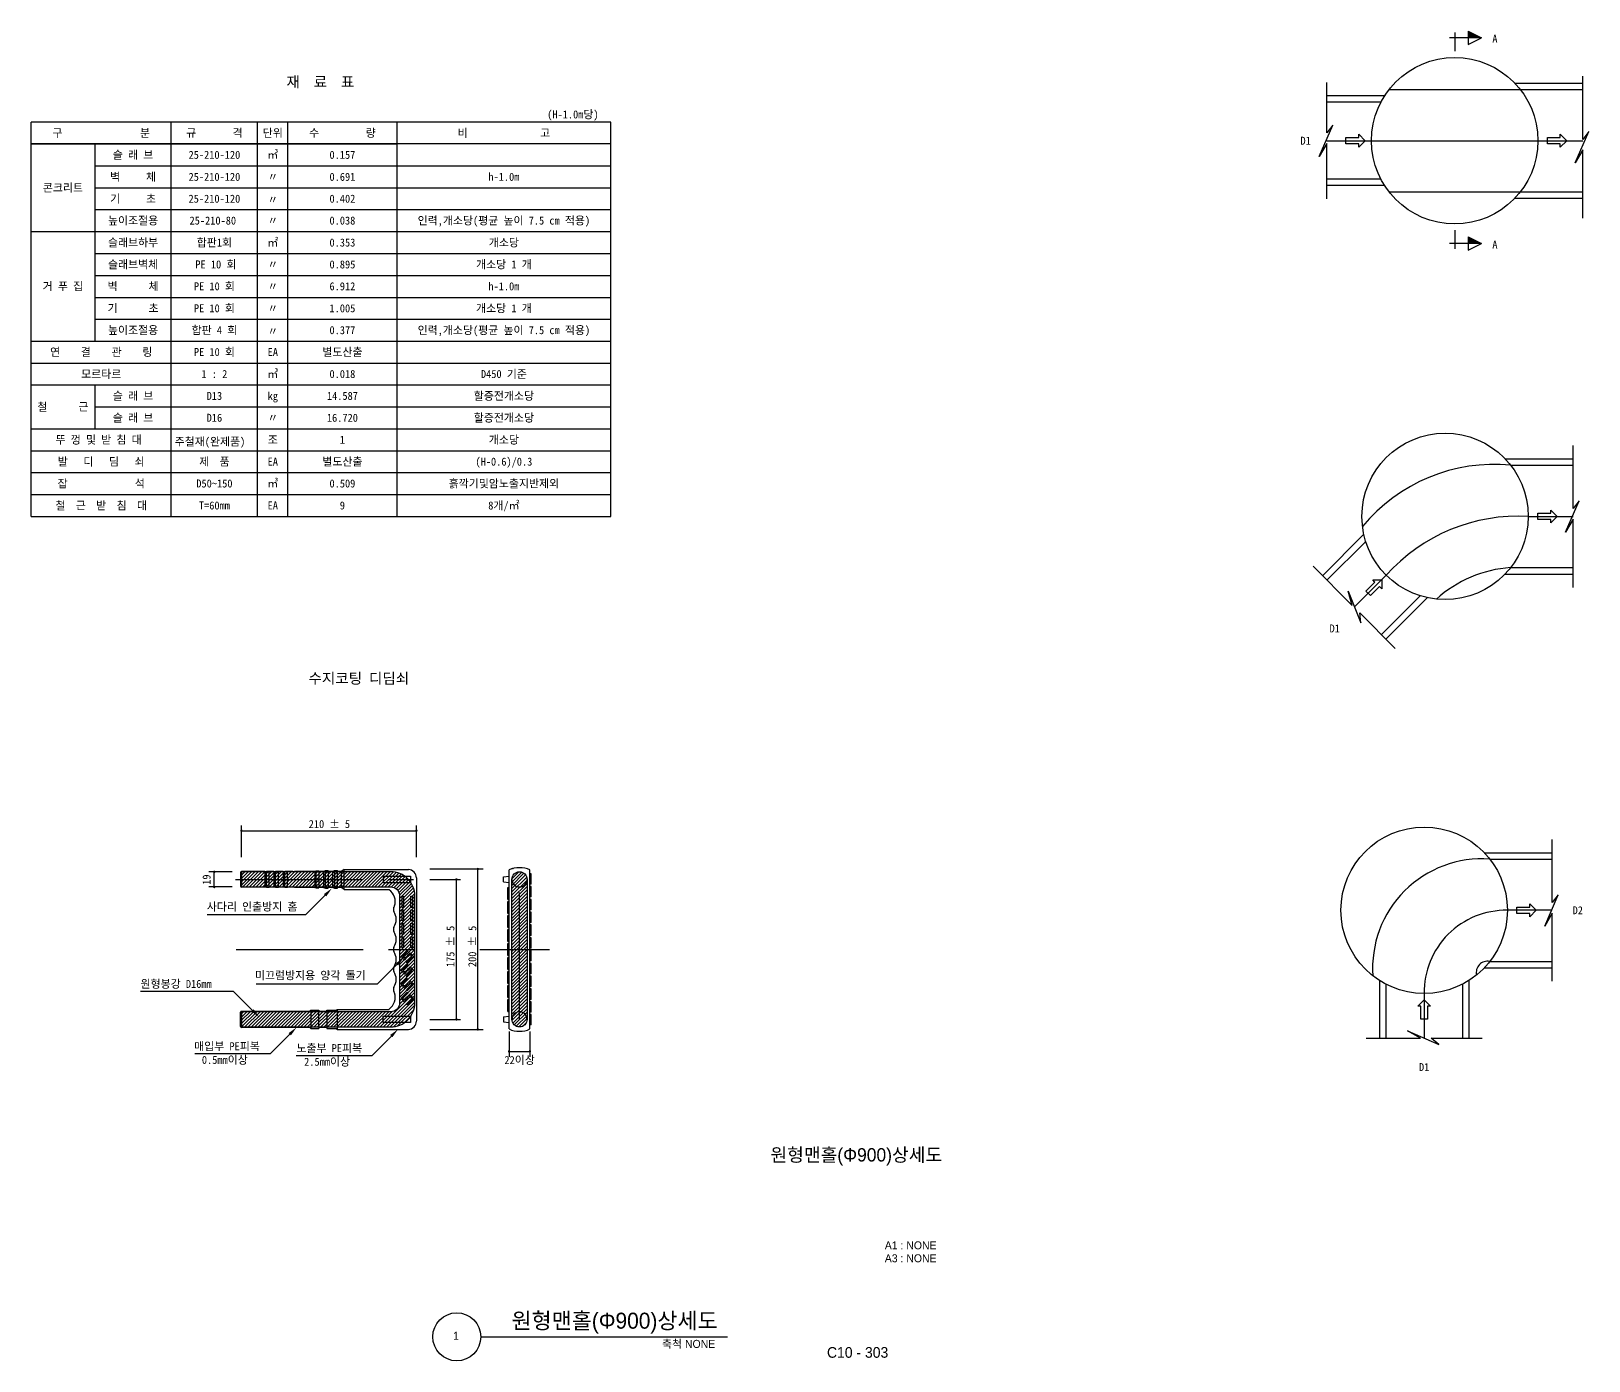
# Model space of a CAD drawing. Header units: inches. Extents: x 14 to 835, y 6 to 110.
# Drawn here: x 93.3 to 210.1, y 6 to 105.7 of the extents above; entities that cross this region are included whole.
import ezdxf
from ezdxf.enums import TextEntityAlignment as Align

# ---------------------------------------------------------------- set-up
doc = ezdxf.new("R2010")
doc.units = ezdxf.units.IN
doc.header["$MEASUREMENT"] = 0
doc.linetypes.add('CENTER', pattern=[50.8, 31.75, -6.35, 6.35, -6.35])
for name, color, linetype in [('ARHT', 8, 'Continuous'), ('COCN', 1, 'Continuous'), ('CODN', 1, 'Continuous'), ('COMM', 7, 'Continuous'), ('FORM', 7, 'Continuous'), ('TEXT', 3, 'Continuous'), ('XR-SHEET$1$SHT', 5, 'Continuous')]:
    doc.layers.add(name, color=color, linetype=linetype)
doc.styles.add('돋움', font='DotumChe.TTF')
doc.styles.add('돋음', font='Dotum.ttf')
pattern_1 = [(45, (75.16867, -32.86462), (-0.1237437, 0.1237437), [])]

msp = doc.modelspace()

# ---------------------------------------------------------------- hatches: boundary and pattern name
at = {"layer": 'ARHT', "linetype": 'Continuous'}
h = msp.add_hatch(dxfattribs=at)
h.set_pattern_fill('ANSI31', color=256, scale=1.4, style=0)
h.set_pattern_definition(pattern_1)
edge = h.paths.add_edge_path()
edge.add_line((109.1, 32.15), (109.1, 31.01))
edge.add_line((109.1, 31.01), (120.29, 31.01))
edge.add_arc((120.29, 32.81), 1.8, 270, 360)
edge.add_line((122.09, 32.81), (122.09, 36.83))
edge.add_line((122.09, 36.83), (122.09, 40.85))
edge.add_arc((120.29, 40.85), 1.8, 360, 450)
edge.add_line((120.29, 42.65), (109.1, 42.65))
edge.add_line((109.1, 42.65), (109.1, 41.51))
edge.add_line((109.1, 41.51), (120.29, 41.51))
edge.add_arc((120.29, 40.85), 0.66, 0, 90, ccw=False)
edge.add_line((120.95, 40.85), (120.95, 36.83))
edge.add_line((120.95, 36.83), (120.95, 32.81))
edge.add_arc((120.29, 32.81), 0.66, -90, 0, ccw=False)
edge.add_line((120.29, 32.15), (109.1, 32.15))
h = msp.add_hatch(dxfattribs=at)
h.set_pattern_fill('ANSI31', color=256, scale=1.4, style=0)
h.set_pattern_definition(pattern_1)
edge = h.paths.add_edge_path()
edge.add_arc((129.94, 42.08), 0.57, 0, 180, ccw=False)
edge.add_line((130.51, 42.08), (130.51, 36.83))
edge.add_line((130.51, 36.83), (130.51, 31.58))
edge.add_arc((129.94, 31.58), 0.57, -180, 0, ccw=False)
edge.add_line((129.37, 31.58), (129.37, 36.83))
edge.add_line((129.37, 36.83), (129.37, 42.08))

# ---------------------------------------------------------------- linework, layer by layer
at = {"layer": 'COCN', "linetype": 'CENTER', "ltscale": 5}
msp.add_line((190.48, 97.48), (209.68, 97.48), dxfattribs=at)
at = {"layer": 'COCN', "linetype": 'CENTER'}
for p, q in [((205.6, 69.3), (208.96, 69.3)), ((192.57, 62.51), (194.95, 64.89))]:
    msp.add_line(p, q, dxfattribs=at)
at = {"layer": 'COCN', "linetype": 'CENTER', "ltscale": 0.3}
for p, q in [((108.65, 42.08), (122.86, 42.08)), ((129.94, 31.58), (129.94, 42.08)), ((108.69, 36.83), (123.21, 36.83)), ((126.96, 36.83), (132.19, 36.83))]:
    msp.add_line(p, q, dxfattribs=at)
at = {"layer": 'COCN', "linetype": 'CENTER', "ltscale": 5}
msp.add_lwpolyline([(207.39, 39.76), (204.03, 39.76, 0.423608), (197.79, 33.52), (197.79, 30.16)], format="xyb", dxfattribs=at)
msp.add_arc((204.84, 56.06), 13.26, 86.7309, 138.2691, dxfattribs=at)
at = {"layer": 'CODN', "linetype": 'Continuous'}
for p, q in [((190.48, 98.06), (190.48, 101.84)), ((209.68, 97.58), (209.68, 102.32)), ((189.92, 96.3), (190.94, 98.65)), ((190.94, 98.65), (190.48, 98.06)), ((209.12, 95.82), (210.14, 98.17)), ((210.14, 98.17), (209.68, 97.58)), ((190.48, 97.27), (189.92, 96.3)), ((190.48, 93.12), (190.48, 97.27)), ((209.68, 96.79), (209.12, 95.82)), ((209.68, 91.68), (209.68, 96.79)), ((208.96, 69.89), (208.96, 74.62)), ((208.4, 68.12), (209.42, 70.48)), ((209.42, 70.48), (208.96, 69.89)), ((208.96, 69.09), (208.4, 68.12)), ((208.96, 63.98), (208.96, 69.09)), ((189.46, 65.56), (192.39, 62.62)), ((192.1, 63.7), (193.05, 61.32)), ((192.39, 62.62), (192.1, 63.7)), ((192.96, 62.06), (195.62, 59.39)), ((193.05, 61.32), (192.96, 62.06)), ((109.08, 43.74), (109.08, 46.13)), ((109.08, 45.73), (122.21, 45.73)), ((109.08, 43.74), (109.08, 45.69)), ((122.21, 43.74), (122.21, 46.13)), ((207.39, 40.34), (207.39, 45.08)), ((108.38, 42.65), (106.65, 42.65)), ((107.05, 41.51), (107.05, 42.65)), ((123.21, 42.86), (127.21, 42.86)), ((123.21, 42.08), (125.51, 42.08)), ((125.21, 31.58), (125.21, 42.08)), ((126.81, 30.83), (126.81, 42.86)), ((108.38, 41.51), (106.65, 41.51)), ((113.92, 39.45), (115.62, 41.14)), ((206.83, 38.58), (207.85, 40.93)), ((207.85, 40.93), (207.39, 40.34)), ((106.52, 39.45), (113.92, 39.45)), ((207.39, 39.55), (206.83, 38.58)), ((207.39, 34.44), (207.39, 39.55)), ((119.3, 34.25), (121, 35.94)), ((110.19, 34.25), (119.3, 34.25)), ((101.51, 33.7), (108.47, 33.7)), ((108.47, 33.7), (110.17, 32)), ((123.21, 31.58), (125.51, 31.58)), ((111.27, 29.02), (112.97, 30.72)), ((118.88, 28.87), (120.58, 30.57)), ((123.21, 30.83), (127.21, 30.83)), ((129.16, 30.68), (129.16, 28.77)), ((130.72, 30.68), (130.72, 28.77)), ((196.54, 30.71), (198.9, 29.69)), ((197.51, 30.16), (196.54, 30.71)), ((193.43, 30.16), (197.51, 30.16)), ((198.31, 30.16), (202.15, 30.16)), ((198.9, 29.69), (198.31, 30.16)), ((105.58, 29.02), (111.27, 29.02)), ((113.18, 28.87), (118.88, 28.87)), ((129.16, 29.17), (130.72, 29.17))]:
    msp.add_line(p, q, dxfattribs=at)
at = {"layer": 'CODN', "linetype": 'Continuous', "const_width": 0.09}
for points in [[(109.04, 45.73, -1), (109.13, 45.73, -1)], [(122.16, 45.73, -1), (122.25, 45.73, -1)], [(107.05, 42.6, 1), (107.05, 42.69, 1)], [(125.21, 42.03, 1), (125.21, 42.12, 1)], [(126.81, 42.81, 1), (126.81, 42.9, 1)], [(107.05, 41.46, 1), (107.05, 41.55, 1)], [(125.21, 31.53, 1), (125.21, 31.62, 1)], [(126.81, 30.78, 1), (126.81, 30.87, 1)], [(129.16, 29.13, 1), (129.16, 29.22, 1)], [(130.72, 29.13, 1), (130.72, 29.22, 1)]]:
    msp.add_lwpolyline(points, format="xyb", close=True, dxfattribs=at)
at = {"layer": 'CODN', "linetype": 'Continuous'}
for points in [[(115.45, 40.81), (115.28, 40.98), (115.87, 41.4)], [(120.83, 35.61), (120.66, 35.78), (121.25, 36.2)], [(109.83, 32.17), (110, 32.34), (110.42, 31.74)], [(112.8, 30.38), (112.63, 30.55), (113.22, 30.98)], [(120.41, 30.24), (120.24, 30.41), (120.83, 30.83)]]:
    msp.add_solid(points, dxfattribs=at)
at = {"layer": 'COMM'}
for p, q in [((202.08, 105.2), (199.68, 105.2)), ((200.08, 105.6), (200.08, 104.2)), ((201.08, 105.7), (201.08, 104.7)), ((201.08, 105.7), (202.08, 105.2)), ((201.08, 104.7), (202.08, 105.2)), ((204.58, 101.8), (209.68, 101.8)), ((194.82, 100.84), (190.48, 100.84)), ((195.16, 101.32), (209.68, 101.32)), ((194.54, 100.36), (190.48, 100.36)), ((191.92, 97.72), (192.88, 97.72)), ((191.92, 97.24), (191.92, 97.72)), ((192.88, 97.24), (191.92, 97.24)), ((192.88, 97.96), (193.36, 97.48)), ((192.88, 97.72), (192.88, 97.96)), ((193.36, 97.48), (192.88, 97)), ((192.88, 97), (192.88, 97.24)), ((207.04, 97.72), (208, 97.72)), ((207.04, 97.24), (207.04, 97.72)), ((208, 97.24), (207.04, 97.24)), ((208, 97.96), (208.48, 97.48)), ((208, 97.72), (208, 97.96)), ((208.48, 97.48), (208, 97)), ((208, 97), (208, 97.24)), ((194.54, 94.6), (190.48, 94.6)), ((194.82, 94.12), (190.48, 94.12)), ((195.16, 93.64), (209.68, 93.64)), ((204.58, 93.16), (209.68, 93.16)), ((200.08, 90.76), (200.08, 89.36)), ((201.08, 90.26), (201.08, 89.26)), ((201.08, 90.26), (202.08, 89.76)), ((202.08, 89.76), (199.68, 89.76)), ((201.08, 89.26), (202.08, 89.76)), ((203.86, 73.62), (208.96, 73.62)), ((204.28, 73.14), (208.96, 73.14)), ((206.32, 69.54), (207.28, 69.54)), ((206.32, 69.06), (206.32, 69.54)), ((207.28, 69.06), (206.32, 69.06)), ((207.28, 69.78), (207.76, 69.3)), ((207.28, 69.54), (207.28, 69.78)), ((207.76, 69.3), (207.28, 68.82)), ((207.28, 68.82), (207.28, 69.06)), ((193.27, 67.96), (190.16, 64.85)), ((193.41, 67.42), (190.5, 64.51)), ((204.28, 65.46), (208.96, 65.46)), ((193.42, 63.7), (194.1, 64.38)), ((193.93, 64.55), (194.61, 64.55)), ((194.1, 64.38), (193.93, 64.55)), ((194.61, 64.55), (194.61, 63.87)), ((203.86, 64.98), (208.96, 64.98)), ((193.76, 63.36), (193.42, 63.7)), ((194.44, 64.04), (193.76, 63.36)), ((194.61, 63.87), (194.44, 64.04)), ((197.48, 63.35), (194.58, 60.44)), ((198.02, 63.2), (194.92, 60.1)), ((202.29, 44.08), (207.39, 44.08)), ((202.7, 43.6), (207.39, 43.6)), ((109.02, 42.6), (109.02, 41.56)), ((110.83, 42.66), (109.08, 42.66)), ((110.83, 42.66), (110.96, 42.68)), ((110.83, 42.66), (110.83, 41.5)), ((111.17, 42.68), (110.96, 42.68)), ((110.96, 41.48), (110.96, 42.68)), ((111.17, 41.48), (111.17, 42.68)), ((111.52, 42.66), (111.17, 42.66)), ((111.52, 42.66), (111.17, 42.66)), ((111.52, 42.66), (111.17, 42.66)), ((111.52, 42.66), (111.65, 42.68)), ((111.52, 42.66), (111.52, 41.5)), ((111.86, 42.68), (111.65, 42.68)), ((111.65, 41.48), (111.65, 42.68)), ((111.86, 41.48), (111.86, 42.68)), ((111.86, 41.48), (111.86, 42.68)), ((112.21, 42.66), (111.86, 42.66)), ((112.21, 42.66), (111.86, 42.66)), ((112.21, 42.66), (111.86, 42.66)), ((112.21, 42.66), (112.34, 42.68)), ((112.21, 42.66), (112.21, 41.5)), ((112.55, 42.68), (112.34, 42.68)), ((112.34, 41.48), (112.34, 42.68)), ((112.55, 41.48), (112.55, 42.68)), ((112.63, 42.66), (112.55, 42.66)), ((112.93, 42.66), (112.63, 42.66)), ((112.93, 42.66), (113.06, 42.68)), ((114.6, 42.68), (113.06, 42.68)), ((114.6, 42.68), (114.69, 42.71)), ((114.6, 42.68), (114.6, 41.48)), ((114.69, 42.71), (114.9, 42.71)), ((114.69, 41.45), (114.69, 42.71)), ((114.9, 42.68), (114.9, 42.71)), ((115.25, 42.68), (114.9, 42.68)), ((114.9, 42.68), (114.9, 41.48)), ((115.25, 42.68), (115.38, 42.74)), ((115.25, 42.68), (115.25, 41.48)), ((115.38, 42.74), (115.59, 42.74)), ((115.38, 41.42), (115.38, 42.74)), ((115.59, 42.68), (115.59, 42.74)), ((115.94, 42.68), (115.59, 42.68)), ((115.59, 42.68), (115.59, 41.48)), ((115.94, 42.68), (116.07, 42.74)), ((115.94, 41.48), (115.94, 42.68)), ((116.07, 42.74), (116.28, 42.74)), ((116.07, 42.74), (116.07, 41.42)), ((116.28, 42.68), (116.28, 42.74)), ((116.28, 41.48), (116.28, 42.68)), ((116.57, 42.68), (116.28, 42.68)), ((116.79, 42.83), (116.57, 42.68)), ((116.57, 42.68), (116.57, 41.48)), ((116.79, 42.83), (121.61, 42.83)), ((116.79, 41.33), (116.79, 42.83)), ((119.72, 42.32), (119.72, 41.84)), ((122.21, 42.2), (122.21, 36.83)), ((128.74, 41.9), (128.74, 42.26)), ((129.16, 30.86), (129.16, 42.79)), ((129.94, 42.95), (129.94, 42.95)), ((130.72, 30.86), (130.72, 42.79)), ((130.81, 41.72), (130.81, 42.5)), ((110.83, 41.5), (109.08, 41.5)), ((110.96, 41.48), (110.83, 41.5)), ((111.17, 41.48), (110.96, 41.48)), ((111.52, 41.5), (111.17, 41.5)), ((111.52, 41.5), (111.17, 41.5)), ((111.52, 41.5), (111.17, 41.5)), ((111.65, 41.48), (111.52, 41.5)), ((111.86, 41.48), (111.65, 41.48)), ((112.21, 41.5), (111.86, 41.5)), ((112.21, 41.5), (111.86, 41.5)), ((112.21, 41.5), (111.86, 41.5)), ((112.34, 41.48), (112.21, 41.5)), ((112.55, 41.48), (112.34, 41.48)), ((112.63, 41.5), (112.55, 41.5)), ((112.93, 41.5), (112.63, 41.5)), ((113.06, 41.48), (112.93, 41.5)), ((114.6, 41.48), (113.06, 41.48)), ((114.6, 41.48), (114.69, 41.45)), ((114.69, 41.45), (114.9, 41.45)), ((115.25, 41.48), (114.9, 41.48)), ((114.9, 41.45), (114.9, 41.48)), ((115.25, 41.48), (115.38, 41.42)), ((115.38, 41.42), (115.59, 41.42)), ((115.94, 41.48), (115.59, 41.48)), ((115.59, 41.42), (115.59, 41.48)), ((115.94, 41.48), (116.07, 41.42)), ((116.07, 41.42), (116.28, 41.42)), ((116.28, 41.42), (116.28, 41.48)), ((116.57, 41.48), (116.28, 41.48)), ((116.79, 41.33), (116.57, 41.48)), ((116.79, 41.33), (120.17, 41.33)), ((129.07, 40.58), (129.07, 41.48)), ((130.81, 40.76), (130.81, 41.54)), ((129.07, 39.53), (129.07, 40.43)), ((130.81, 39.8), (130.81, 40.58)), ((204.75, 40), (205.71, 40)), ((204.75, 39.52), (204.75, 40)), ((205.71, 40.24), (206.19, 39.76)), ((205.71, 40), (205.71, 40.24)), ((206.19, 39.76), (205.71, 39.28)), ((129.07, 38.48), (129.07, 39.38)), ((130.81, 38.84), (130.81, 39.62)), ((130.81, 37.88), (130.81, 38.66)), ((205.71, 39.52), (204.75, 39.52)), ((205.71, 39.28), (205.71, 39.52)), ((129.07, 37.43), (129.07, 38.33)), ((130.81, 36.92), (130.81, 37.7)), ((122.21, 36.83), (122.21, 31.46)), ((129.07, 36.38), (129.07, 37.28)), ((129.07, 35.33), (129.07, 36.23)), ((130.81, 35.96), (130.81, 36.74)), ((129.07, 34.28), (129.07, 35.18)), ((130.81, 35), (130.81, 35.78)), ((202.29, 35.44), (207.39, 35.44)), ((202.7, 35.92), (207.39, 35.92)), ((129.07, 33.23), (129.07, 34.13)), ((130.81, 34.04), (130.81, 34.82)), ((194.43, 34.5), (194.43, 30.16)), ((194.91, 34.22), (194.91, 30.16)), ((200.67, 34.22), (200.67, 30.16)), ((201.15, 34.5), (201.15, 30.16)), ((129.07, 32.18), (129.07, 33.08)), ((130.81, 33.08), (130.81, 33.86)), ((130.81, 32.12), (130.81, 32.9)), ((197.31, 32.56), (197.79, 33.04)), ((197.79, 33.04), (198.27, 32.56)), ((109.02, 31.04), (109.02, 32.12)), ((114.22, 32.18), (109.08, 32.18)), ((114.22, 32.18), (114.29, 32.27)), ((114.29, 32.27), (114.89, 32.27)), ((114.29, 32.27), (114.29, 30.89)), ((114.89, 32.27), (114.89, 32.18)), ((114.89, 30.98), (114.89, 32.18)), ((115.49, 32.18), (114.89, 32.18)), ((115.49, 32.27), (116.22, 32.27)), ((115.49, 32.18), (115.49, 32.27)), ((115.49, 32.18), (115.49, 30.98)), ((116.27, 32.33), (116.22, 32.27)), ((116.27, 32.33), (120.17, 32.33)), ((116.27, 32.33), (116.27, 30.83)), ((128.74, 31.76), (128.74, 31.4)), ((130.81, 31.16), (130.81, 31.94)), ((197.55, 32.56), (197.31, 32.56)), ((197.55, 31.6), (197.55, 32.56)), ((198.03, 31.6), (197.55, 31.6)), ((198.03, 32.56), (198.03, 31.6)), ((198.27, 32.56), (198.03, 32.56)), ((114.22, 30.98), (109.08, 30.98)), ((114.22, 30.98), (114.29, 30.89)), ((114.29, 30.89), (114.89, 30.89)), ((115.49, 30.98), (114.89, 30.98)), ((114.89, 30.98), (114.89, 30.89)), ((115.49, 30.98), (115.49, 30.89)), ((115.49, 30.89), (116.22, 30.89)), ((116.27, 30.83), (116.22, 30.89)), ((116.27, 30.83), (121.61, 30.83)), ((129.94, 30.71), (129.94, 30.71))]:
    msp.add_line(p, q, dxfattribs=at)
at = {"layer": 'COMM', "linetype": 'Continuous'}
for p, q in [((119.72, 42.32), (121.76, 42.32)), ((121.76, 42.32), (121.76, 41.84)), ((119.72, 41.84), (121.76, 41.84)), ((121.08, 36.35), (121.52, 36.78)), ((121.31, 36.03), (121.08, 36.26)), ((121.19, 36.32), (121.58, 36.72)), ((121.31, 36.16), (121.19, 36.28)), ((121.31, 36.16), (121.46, 36.3)), ((121.31, 36.03), (121.52, 36.24)), ((121.46, 36.3), (121.52, 36.24)), ((121.46, 36.3), (121.52, 36.24)), ((121.85, 36.28), (121.46, 35.89)), ((121.52, 36.78), (121.58, 36.72)), ((121.52, 36.37), (121.73, 36.57)), ((121.52, 36.37), (121.58, 36.3)), ((121.96, 36.26), (121.52, 35.82)), ((121.58, 36.3), (121.73, 36.45)), ((121.73, 36.57), (121.96, 36.35)), ((121.73, 36.45), (121.85, 36.32)), ((121.08, 35.3), (121.52, 35.73)), ((121.31, 34.98), (121.08, 35.21)), ((121.19, 35.27), (121.58, 35.67)), ((121.31, 35.11), (121.19, 35.23)), ((121.31, 35.11), (121.46, 35.25)), ((121.31, 34.98), (121.52, 35.19)), ((121.52, 35.82), (121.46, 35.89)), ((121.46, 35.25), (121.52, 35.19)), ((121.46, 35.25), (121.52, 35.19)), ((121.85, 35.23), (121.46, 34.84)), ((121.52, 35.73), (121.58, 35.67)), ((121.52, 35.32), (121.73, 35.52)), ((121.52, 35.32), (121.58, 35.25)), ((121.96, 35.21), (121.52, 34.77)), ((121.58, 35.25), (121.73, 35.4)), ((121.73, 35.52), (121.96, 35.3)), ((121.73, 35.4), (121.85, 35.27)), ((121.08, 34.25), (121.52, 34.68)), ((121.31, 33.93), (121.08, 34.16)), ((121.19, 34.22), (121.58, 34.62)), ((121.31, 34.06), (121.19, 34.18)), ((121.31, 34.06), (121.46, 34.2)), ((121.31, 33.93), (121.52, 34.14)), ((121.52, 34.77), (121.46, 34.84)), ((121.46, 34.2), (121.52, 34.14)), ((121.46, 34.2), (121.52, 34.14)), ((121.85, 34.18), (121.46, 33.79)), ((121.52, 34.27), (121.73, 34.47)), ((121.52, 34.27), (121.58, 34.2)), ((121.96, 34.16), (121.52, 33.72)), ((121.58, 34.2), (121.73, 34.35)), ((121.73, 34.47), (121.96, 34.25)), ((121.73, 34.35), (121.85, 34.22)), ((121.08, 33.2), (121.52, 33.63)), ((121.31, 32.88), (121.08, 33.11)), ((121.19, 33.17), (121.58, 33.57)), ((121.31, 33.01), (121.19, 33.13)), ((121.31, 33.01), (121.46, 33.15)), ((121.31, 32.88), (121.52, 33.09)), ((121.52, 33.72), (121.46, 33.79)), ((121.46, 33.15), (121.52, 33.09)), ((121.46, 33.15), (121.52, 33.09)), ((121.85, 33.13), (121.46, 32.74)), ((121.52, 32.67), (121.46, 32.74)), ((121.52, 33.63), (121.58, 33.57)), ((121.52, 33.22), (121.73, 33.42)), ((121.52, 33.22), (121.58, 33.15)), ((121.96, 33.11), (121.52, 32.67)), ((121.58, 33.15), (121.73, 33.3)), ((121.73, 33.42), (121.96, 33.2)), ((121.73, 33.3), (121.85, 33.17))]:
    msp.add_line(p, q, dxfattribs=at)
at = {"layer": 'COMM', "ltscale": 0.2}
for p, q in [((128.74, 42.26), (129.16, 42.32)), ((130.81, 42.5), (130.72, 42.5)), ((128.74, 41.9), (129.16, 41.84)), ((129.07, 41.48), (129.16, 41.48)), ((130.81, 41.72), (130.72, 41.72)), ((130.81, 41.54), (130.72, 41.54)), ((129.07, 40.58), (129.16, 40.58)), ((129.07, 40.43), (129.16, 40.43)), ((130.81, 40.76), (130.72, 40.76)), ((130.81, 40.58), (130.72, 40.58)), ((130.81, 39.8), (130.72, 39.8)), ((129.07, 39.53), (129.16, 39.53)), ((129.07, 39.38), (129.16, 39.38)), ((130.81, 39.62), (130.72, 39.62)), ((130.81, 38.84), (130.72, 38.84)), ((130.81, 38.66), (130.72, 38.66)), ((129.07, 38.48), (129.16, 38.48)), ((129.07, 38.33), (129.16, 38.33)), ((129.07, 37.43), (129.16, 37.43)), ((130.81, 37.88), (130.72, 37.88)), ((130.81, 37.7), (130.72, 37.7)), ((129.07, 37.28), (129.16, 37.28)), ((129.07, 36.38), (129.16, 36.38)), ((129.07, 36.23), (129.16, 36.23)), ((130.81, 36.92), (130.72, 36.92)), ((130.81, 36.74), (130.72, 36.74)), ((129.07, 35.33), (129.16, 35.33)), ((129.07, 35.18), (129.16, 35.18)), ((130.81, 35.96), (130.72, 35.96)), ((130.81, 35.78), (130.72, 35.78)), ((129.07, 34.28), (129.16, 34.28)), ((129.07, 34.13), (129.16, 34.13)), ((130.81, 35), (130.72, 35)), ((130.81, 34.82), (130.72, 34.82)), ((130.81, 34.04), (130.72, 34.04)), ((129.07, 33.23), (129.16, 33.23)), ((129.07, 33.08), (129.16, 33.08)), ((130.81, 33.86), (130.72, 33.86)), ((130.81, 33.08), (130.72, 33.08)), ((130.81, 32.9), (130.72, 32.9)), ((128.74, 31.76), (129.16, 31.82)), ((129.07, 32.18), (129.16, 32.18)), ((130.81, 32.12), (130.72, 32.12)), ((130.81, 31.94), (130.72, 31.94)), ((128.74, 31.4), (129.16, 31.34)), ((130.81, 31.16), (130.72, 31.16))]:
    msp.add_line(p, q, dxfattribs=at)
at = {"layer": 'COMM'}
for points in [[(109.1, 32.15), (109.1, 31.01), (120.29, 31.01, 0.414214), (122.09, 32.81), (122.09, 36.83), (122.09, 40.85, 0.414214), (120.29, 42.65), (109.1, 42.65), (109.1, 41.51), (120.29, 41.51, -0.414214), (120.95, 40.85), (120.95, 36.83), (120.95, 32.81, -0.414214), (120.29, 32.15)], [(129.37, 42.08, -1), (130.51, 42.08), (130.51, 36.83), (130.51, 31.58, -1), (129.37, 31.58), (129.37, 36.83)]]:
    msp.add_lwpolyline(points, format="xyb", close=True, dxfattribs=at)
at = {"layer": 'COMM', "linetype": 'Continuous'}
for points in [[(121.24, 39.97), (121.13, 39.97), (121.13, 40.81), (121.24, 40.81)], [(121.24, 38.96), (121.13, 38.96), (121.13, 39.8), (121.24, 39.8)], [(121.8, 39.97), (121.8, 40.81), (121.92, 40.81), (121.92, 39.97)], [(121.8, 38.96), (121.8, 39.8), (121.92, 39.8), (121.92, 38.96)], [(121.24, 37.95), (121.13, 37.95), (121.13, 38.79), (121.24, 38.79)], [(121.8, 37.95), (121.8, 38.79), (121.92, 38.79), (121.92, 37.95)], [(121.24, 36.94), (121.13, 36.94), (121.13, 37.78), (121.24, 37.78)], [(121.8, 36.94), (121.8, 37.78), (121.92, 37.78), (121.92, 36.94)], [(119.72, 31.34), (119.72, 31.82), (121.76, 31.82), (121.76, 31.34)]]:
    msp.add_lwpolyline(points, close=True, dxfattribs=at)
at = {"layer": 'COMM'}
for centre in [(200.08, 97.48), (199.36, 69.3), (197.79, 39.76)]:
    msp.add_circle(centre, 6.24, dxfattribs=at)
for centre, radius, start, end in [((203.04, 60.42), 12.78, 84.4254, 140.5746), ((204.9, 56.25), 9.23, 93.883, 132.1586), ((202.12, 35.42), 8.2, 85.9257, 184.0743), ((109.08, 42.6), 0.06, 90, 180), ((121.56, 42.17), 0.655, 1.9727, 85.2329), ((129.94, 42.08), 0.57, 180, 0), ((109.08, 41.56), 0.06, 180, 270), ((119.54, 40.42), 1.08, 341.7485, 54.4952), ((120.91, 39.83), 0.429, 157.3801, 202.6199), ((119.51, 40.65), 1.2, 326.6015, 331.589), ((119.64, 39.08), 1.05, 326.3222, 33.6778), ((120.91, 38.33), 0.429, 157.3801, 202.6199), ((119.64, 37.58), 1.05, 326.3222, 33.6778), ((120.91, 36.83), 0.429, 157.3801, 180), ((120.91, 36.83), 0.429, 180, 202.6199), ((119.64, 36.08), 1.05, 326.3222, 33.6778), ((120.91, 35.33), 0.429, 157.3801, 202.6199), ((120.91, 35.33), 0.429, 157.3801, 202.6199), ((119.64, 34.58), 1.05, 326.3222, 33.6778), ((202.53, 35.1), 0.837, 78.0015, 193.0401), ((120.91, 33.83), 0.429, 157.3801, 202.6199), ((120.91, 33.83), 0.429, 157.3801, 202.6199), ((119.52, 33.24), 1.1, 306.2725, 17.4837), ((119.51, 33), 1.2, 28.411, 33.3985), ((109.08, 32.12), 0.06, 90, 180), ((129.94, 31.58), 0.57, 0, 180), ((109.08, 31.04), 0.06, 180, 270), ((121.58, 31.45), 0.626, 272.4007, 0.3937)]:
    msp.add_arc(centre, radius, start, end, dxfattribs=at)
at = {"layer": 'COMM', "ltscale": 0.2}
for centre, start, end in [((129.82, 41.47), 85.5651, 116.7351), ((130.05, 41.47), 63.2649, 94.4349), ((129.82, 32.18), 243.2649, 274.4349), ((130.05, 32.18), 265.5651, 296.7351)]:
    msp.add_arc(centre, 1.48, start, end, dxfattribs=at)
at = {"layer": 'COMM', "linetype": 'Continuous'}
for centre, radius, start, end in [((121.13, 36.3), 0.06, 135, 225), ((121.21, 36.3), 0.03, 135, 225), ((121.83, 36.3), 0.03, 315, 45), ((121.92, 36.3), 0.06, 315, 45), ((121.13, 35.25), 0.06, 135, 225), ((121.21, 35.25), 0.03, 135, 225), ((121.83, 35.25), 0.03, 315, 45), ((121.92, 35.25), 0.06, 315, 45), ((121.13, 34.2), 0.06, 135, 225), ((121.21, 34.2), 0.03, 135, 225), ((121.83, 34.2), 0.03, 315, 45), ((121.92, 34.2), 0.06, 315, 45), ((121.13, 33.15), 0.06, 135, 225), ((121.21, 33.15), 0.03, 135, 225), ((121.83, 33.15), 0.03, 315, 45), ((121.92, 33.15), 0.06, 315, 45)]:
    msp.add_arc(centre, radius, start, end, dxfattribs=at)
at = {"layer": 'COMM', "ltscale": 0.2}
msp.add_point((129.44, 42.9), dxfattribs=at)
at = {"layer": 'COMM'}
msp.add_point((120.49, 35.44), dxfattribs=at)
for points in [[(201.08, 105.2), (202.08, 105.2), (201.08, 105.7)], [(201.08, 89.76), (202.08, 89.76), (201.08, 90.26)]]:
    msp.add_solid(points, dxfattribs=at)
at = {"layer": 'FORM'}
for p, q in [((136.79, 98.88), (93.32, 98.88)), ((93.32, 69.3), (93.32, 98.88)), ((103.82, 69.3), (103.82, 98.88)), ((110.3, 69.3), (110.3, 98.88)), ((112.57, 69.3), (112.57, 98.88)), ((120.74, 98.88), (120.74, 69.3)), ((136.79, 69.3), (136.79, 98.88)), ((93.32, 97.24), (120.74, 97.24)), ((120.74, 97.24), (93.32, 97.24)), ((98.09, 97.24), (98.09, 82.45)), ((136.79, 97.24), (120.74, 97.24)), ((98.09, 95.6), (136.79, 95.6)), ((98.09, 93.95), (136.79, 93.95)), ((98.09, 92.31), (136.79, 92.31)), ((98.09, 92.31), (136.79, 92.31)), ((93.32, 90.66), (136.79, 90.66)), ((98.09, 89.02), (136.79, 89.02)), ((98.09, 87.38), (136.79, 87.38)), ((98.09, 85.73), (136.79, 85.73)), ((98.09, 84.09), (136.79, 84.09)), ((93.32, 82.45), (136.79, 82.45)), ((93.32, 80.8), (136.79, 80.8)), ((98.09, 80.8), (136.79, 80.8)), ((93.32, 79.16), (136.79, 79.16)), ((98.09, 79.16), (98.09, 75.87)), ((98.09, 77.52), (136.79, 77.52)), ((93.32, 75.87), (136.79, 75.87)), ((93.32, 74.23), (136.79, 74.23)), ((93.32, 72.59), (136.79, 72.59)), ((93.32, 70.94), (136.79, 70.94)), ((93.32, 69.3), (136.79, 69.3))]:
    msp.add_line(p, q, dxfattribs=at)
at = {"layer": 'XR-SHEET$1$SHT', "color": 7}
msp.add_line((127.04, 7.78), (145.53, 7.78), dxfattribs=at)
msp.add_circle((125.24, 7.77), 1.8, dxfattribs=at)

# ---------------------------------------------------------------- texts
at = {"layer": 'TEXT', "style": '돋움'}
for s, p in [('A', (202.9, 104.83)), ('(H-1.0m당)', (132.02, 99.15)), ('A', (202.9, 89.39)), ('주철재(완제품)', (104.08, 74.61)), ('210 %%p 5', (114.13, 45.93)), ('사다리 인출방지 홈', (106.49, 39.73)), ('미끄럼방지용 양각 돌기', (110.1, 34.58)), ('원형봉강 D16mm', (101.52, 33.94)), ('매입부 PE피복', (105.54, 29.26)), ('노출부 PE피복', (113.21, 29.12)), ('0.5mm이상', (106.12, 28.24)), ('2.5mm이상', (113.79, 28.1)), ('22이상', (128.81, 28.23))]:
    msp.add_text(s, height=0.6, dxfattribs=at).set_placement(p)
for s, height, p in [('재  료  표', 0.8, (115.01, 101.49)), ('〃', 0.6, (111.44, 82.89)), ('수지코팅 디딤쇠', 0.8, (117.89, 56.76))]:
    msp.add_text(s, height=height, dxfattribs=at).set_placement(p, align=Align.CENTER)
for s, p in [('구               분', (98.57, 98.06)), ('규       격', (107.06, 98.06)), ('단위', (111.44, 98.06)), ('수         량', (116.66, 98.06)), ('비              고', (128.77, 98.06)), ('슬 래 브', (100.96, 96.42)), ('25-210-120', (107.06, 96.42)), ('㎥', (111.44, 96.42)), ('0.157', (116.66, 96.42)), ('벽     체', (100.96, 94.77)), ('25-210-120', (107.06, 94.77)), ('〃', (111.44, 94.77)), ('0.691', (116.66, 94.77)), ('h-1.0m', (128.77, 94.77)), ('콘크리트', (95.7, 93.95)), ('기     초', (100.96, 93.13)), ('25-210-120', (107.06, 93.13)), ('〃', (111.44, 93.06)), ('0.402', (116.66, 93.13)), ('높이조절용', (100.96, 91.49)), ('25-210-80', (106.94, 91.49)), ('〃', (111.44, 91.49)), ('0.038', (116.66, 91.49)), ('인력,개소당(평균 높이 7.5 cm 적용)', (128.77, 91.49)), ('슬래브하부', (100.96, 89.84)), ('합판1회', (107.06, 89.84)), ('㎡', (111.44, 89.84)), ('0.353', (116.66, 89.84)), ('개소당', (128.77, 89.84)), ('슬래브벽체', (100.96, 88.2)), ('PE 10 회', (107.17, 88.2)), ('〃', (111.44, 88.2)), ('0.895', (116.66, 88.2)), ('개소당 1 개', (128.77, 88.2)), ('거 푸 집', (95.7, 86.56)), ('벽      체', (100.96, 86.56)), ('PE 10 회', (107.06, 86.56)), ('〃', (111.44, 86.56)), ('6.912', (116.66, 86.56)), ('h-1.0m', (128.77, 86.56)), ('기      초', (100.96, 84.91)), ('PE 10 회', (107.06, 84.91)), ('개소당 1 개', (128.77, 84.91)), ('〃', (111.44, 84.91)), ('1.005', (116.66, 84.91)), ('높이조절용', (100.96, 83.27)), ('합판 4 회', (107.06, 83.27)), ('0.377', (116.66, 83.27)), ('인력,개소당(평균 높이 7.5 cm 적용)', (128.77, 83.27)), ('연    결    관    링', (98.57, 81.63)), ('PE 10 회', (107.06, 81.63)), ('EA', (111.44, 81.63)), ('별도산출', (116.66, 81.63)), ('모르타르', (98.57, 79.98)), ('1 : 2', (107.06, 79.98)), ('㎥', (111.44, 79.98)), ('0.018', (116.66, 79.98)), ('D450 기준', (128.77, 79.98)), ('슬 래 브', (100.96, 78.34)), ('D13', (107.06, 78.34)), ('kg', (111.44, 78.34)), ('14.587', (116.66, 78.34)), ('할증전개소당', (128.77, 78.34)), ('철      근', (95.7, 77.52)), ('슬 래 브', (100.96, 76.7)), ('D16', (107.06, 76.7)), ('〃', (111.44, 76.7)), ('16.720', (116.66, 76.7)), ('할증전개소당', (128.77, 76.7)), ('뚜 껑 및 받 침 대 ', (98.57, 75.05)), ('조', (111.44, 75.05)), ('1', (116.66, 75.05)), ('개소당', (128.77, 75.05)), ('발   디   딤   쇠', (98.57, 73.41)), ('제  품', (107.06, 73.41)), ('EA', (111.44, 73.41)), ('별도산출', (116.66, 73.41)), ('(H-0.6)/0.3', (128.77, 73.41)), ('잡             석', (98.57, 71.77)), ('D50~150', (107.06, 71.77)), ('㎥', (111.44, 71.77)), ('0.509', (116.66, 71.77)), ('흙깍기및암노출지반제외', (128.77, 71.77)), ('철  근  받  침  대', (98.57, 70.12)), ('T=60mm', (107.06, 70.12)), ('EA', (111.44, 70.12)), ('9', (116.66, 70.12)), ('8개/㎡', (128.77, 70.12))]:
    msp.add_text(s, height=0.6, dxfattribs=at).set_placement(p, align=Align.MIDDLE_CENTER)
for s, p in [('D1', (188.9, 97.48)), ('D1', (191.08, 60.9)), ('D2', (209.31, 39.76)), ('D1', (197.79, 28))]:
    msp.add_text(s, height=0.6, dxfattribs=at).set_placement(p, align=Align.MIDDLE)
msp.add_text('19', height=0.6, rotation=90, dxfattribs=at).set_placement((106.77, 42.06), align=Align.CENTER)
for s, p in [('175 %%p 5', (125.06, 35.5)), ('200 %%p 5', (126.7, 35.5))]:
    msp.add_text(s, height=0.6, rotation=90, dxfattribs=at).set_placement(p)
at = {"layer": 'XR-SHEET$1$SHT', "color": 3, "style": '돋음'}
for s, height, p in [('원형맨홀(Φ900)상세도', 1, (155.2, 21.42)), ('A1 : NONE', 0.6, (159.28, 14.63)), ('A3 : NONE', 0.6, (159.28, 13.66)), ('C10 - 303', 0.8, (155.3, 6.6))]:
    msp.add_text(s, height=height, dxfattribs=at).set_placement(p, align=Align.MIDDLE_CENTER)
msp.add_text('원형맨홀(Φ900)상세도', height=1.2, dxfattribs=at).set_placement((144.8, 8.02), align=Align.BOTTOM_RIGHT)
msp.add_text('1', height=0.6, dxfattribs=at).set_placement((125.18, 7.85), align=Align.MIDDLE)
msp.add_text('축척 NONE', height=0.6, dxfattribs=at).set_placement((144.62, 7.54), align=Align.TOP_RIGHT)

doc.saveas('drawing.dxf')
